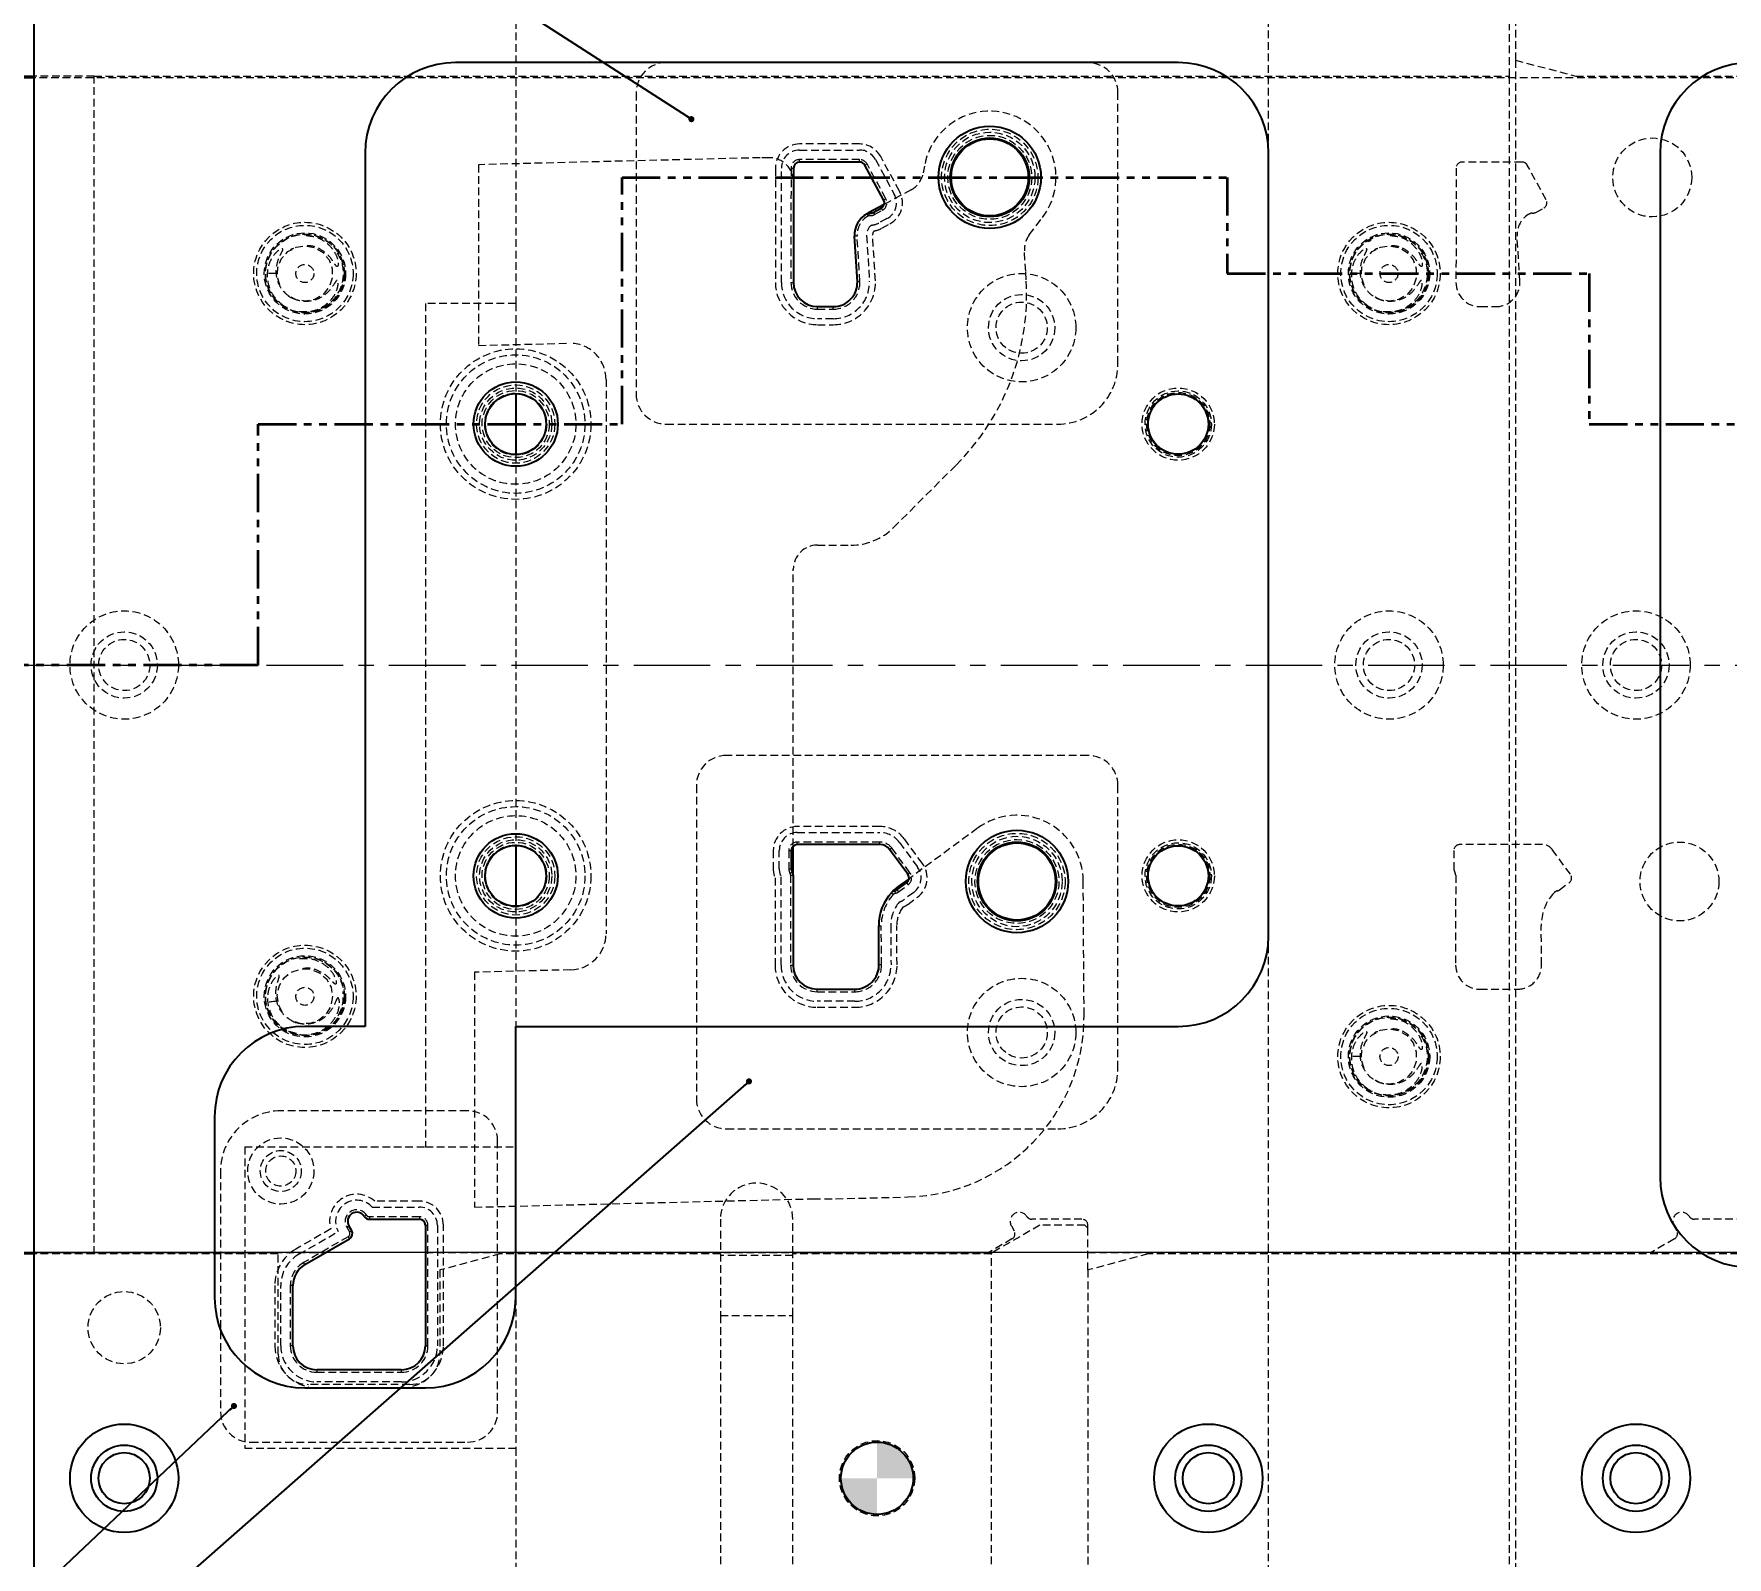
# Model space of a CAD drawing. Header units: millimetres. Extents: x 4 to 907, y 5 to 1495.
# Drawn here: x 150 to 431.1, y 676.1 to 929 of the extents above; entities that cross this region are included whole.
import ezdxf

# ---------------------------------------------------------------- set-up
doc = ezdxf.new("R2010")
doc.units = ezdxf.units.MM
for name, pattern in [('CENTERX2', [20.32, 12.7, -2.54, 2.54, -2.54]), ('HIDDEN', [1.905, 1.27, -0.635]), ('PHANTOM', [12.7, 6.35, -1.27, 1.27, -1.27, 1.27, -1.27])]:
    doc.linetypes.add(name, pattern=pattern)
doc.styles.add('SLDTEXTSTYLE0', font='TXT', dxfattribs={"width": 0.75})
doc.dimstyles.new('SLDDIMSTYLE0', dxfattribs={"dimtxt": 3.5, "dimasz": 3.302, "dimexe": 0, "dimexo": 0.0625, "dimgap": 0.875, "dimtad": 1, "dimrnd": 1e-09, "dimzin": 12, "dimdsep": 46, "dimtxsty": 'SLDTEXTSTYLE0', "dimsah": 1, "dimcen": 0.09, "dimadec": 0, "dimazin": 3, "dimtfac": 1, "dimtofl": 0, "dimtmove": 0, "dimatfit": 3, "dimfxl": 1, "dimfrac": 2, "dimtolj": 1, "dimtzin": 12, "dimarcsym": 0})
doc.dimstyles.new('SLDDIMSTYLE1', dxfattribs={"dimtxt": 0.18, "dimasz": 1.016, "dimexe": 0, "dimexo": 0.0625, "dimgap": 0, "dimtad": 0, "dimtih": 1, "dimtoh": 1, "dimdec": 0, "dimrnd": 1e-09, "dimzin": 0, "dimdsep": 46, "dimtxsty": 'Standard', "dimblk1": 'DOT', "dimblk2": 'DOT', "dimsah": 1, "dimcen": 0.09, "dimadec": 0, "dimazin": 0, "dimtfac": 1.016, "dimtdec": 0, "dimtofl": 0, "dimtmove": 0, "dimatfit": 3, "dimldrblk": 'DOT', "dimfxl": 1, "dimfrac": 2, "dimtolj": 1, "dimtzin": 0, "dimarcsym": 0})

# ---------------------------------------------------------------- blocks, each defined once
blk = doc.blocks.new('_D_1')
at = {"color": 7, "linetype": 'Continuous', "lineweight": 18}
for p, q in [((99.65, 921.71), (99.65, 726.71)), ((653.96, 726.71), (98.65, 726.71))]:
    blk.add_line(p, q, dxfattribs=at)
for points in [[(99.65, 921.71), (99.14, 918.41), (100.16, 918.41)], [(99.65, 726.71), (100.16, 730.01), (99.14, 730.01)]]:
    blk.add_solid(points, dxfattribs=at)
at = {"color": 7, "linetype": 'Continuous', "lineweight": 18, "insert": (95.14, 811.37), "char_height": 3.5, "attachment_point": 1, "rotation": 90, "style": 'SLDTEXTSTYLE0'}
blk.add_mtext('195', dxfattribs=at)
blk = doc.blocks.new('_Dot')
at = {"color": 0, "linetype": 'ByBlock', "lineweight": -2}
blk.add_line((-0.5, 0), (-1, 0), dxfattribs=at)
at = {"color": 0, "linetype": 'ByBlock', "const_width": 0.5}
blk.add_lwpolyline([(-0.25, 0, 1), (0.25, 0, 1)], format="xyb", close=True, dxfattribs=at)
blk = doc.blocks.new('SW_DOWELSYMBOL_3')
at = {"linetype": 'Continuous', "lineweight": 0}
h = blk.add_hatch(color=0, dxfattribs=at)
edge = h.paths.add_edge_path(flags=0)
edge.add_arc((0, 0), 6, 0, 90)
edge.add_line((0, 6), (0, 0))
edge.add_line((0, 0), (6, 0))
h = blk.add_hatch(color=0, dxfattribs=at)
edge = h.paths.add_edge_path(flags=0)
edge.add_arc((0, 0), 6, 180, 270)
edge.add_line((0, -6), (0, 0))
edge.add_line((0, 0), (-6, 0))
at = {"color": 0, "linetype": 'Continuous', "lineweight": 0}
blk.add_circle((0, 0), 6, dxfattribs=at)

msp = doc.modelspace()

# ---------------------------------------------------------------- linework, layer by layer
at = {"color": 7, "linetype": 'HIDDEN', "lineweight": 18}
for p, q in [((229.958, 1089.21), (229.958, 884.21)), ((354.958, 909.21), (354.958, 1089.21)), ((394.958, 921.96), (394.958, 979.21)), ((395.958, 979.21), (395.958, 924.64)), ((395.958, 924.64), (405.958, 921.96)), ((395.958, 924.64), (395.958, 669.21)), ((159.958, 921.96), (149.958, 921.96)), ((677.958, 921.71), (149.958, 921.71)), ((159.958, 726.46), (159.958, 921.96)), ((159.958, 921.96), (394.958, 921.96)), ((394.958, 669.21), (394.958, 921.96)), ((405.958, 921.96), (672.958, 921.96)), ((249.958, 919.21), (249.958, 869.21)), ((329.958, 874.21), (329.958, 919.21)), ((270.555, 908.428), (223.799, 907.27)), ((272.067, 908.427), (270.555, 908.428)), ((287.042, 910.71), (277.087, 910.71)), ((277.087, 909.71), (287.042, 909.71)), ((277.087, 907.71), (277.087, 908.129)), ((287.042, 908.129), (277.087, 908.129)), ((287.042, 907.71), (287.042, 908.129)), ((289.679, 908.142), (292.807, 902.381)), ((293.686, 902.858), (290.558, 908.619)), ((223.799, 907.27), (223.783, 877.263)), ((273.087, 906.712), (273.077, 887.713)), ((274.077, 887.713), (274.087, 906.712)), ((275.669, 906.711), (275.658, 887.712)), ((275.669, 906.711), (276.087, 906.711)), ((287.921, 907.187), (288.289, 907.387)), ((291.418, 901.627), (288.289, 907.387)), ((297.83, 907.046), (297.637, 905.935)), ((386.087, 906.711), (386.077, 887.712)), ((397.042, 907.71), (387.087, 907.71)), ((401.049, 901.427), (397.921, 907.187)), ((295.605, 903.104), (291.132, 900.675)), ((289.53, 898.987), (290.848, 899.703)), ((290.648, 900.071), (290.848, 899.703)), ((291.049, 901.427), (291.418, 901.627)), ((399.33, 899.355), (400.648, 900.071)), ((288.508, 898.773), (288.308, 899.141)), ((288.508, 898.773), (288.62, 898.834)), ((289.33, 899.355), (289.53, 898.987)), ((291.602, 898.313), (290.284, 897.597)), ((290.761, 896.719), (292.079, 897.434)), ((315.231, 895.618), (317.429, 898.513)), ((398.308, 899.141), (398.559, 899.278)), ((286.642, 895.407), (286.224, 895.382)), ((287.104, 887.856), (286.642, 895.407)), ((288.22, 895.504), (288.684, 887.932)), ((289.683, 887.982), (289.218, 895.565)), ((371.566, 894.545), (372.021, 894.802)), ((396.686, 887.836), (396.224, 895.382)), ((192.55, 893.1), (192.765, 893.226)), ((314.635, 889.547), (314.425, 892.953)), ((372.55, 893.1), (372.765, 893.226)), ((190.206, 889.21), (188.709, 889.21)), ((314.721, 888.14), (314.635, 889.547)), ((370.206, 889.21), (368.709, 889.21)), ((275.658, 887.712), (276.077, 887.712)), ((229.958, 884.21), (214.958, 884.21)), ((214.958, 884.21), (214.958, 744.21)), ((229.958, 884.21), (229.958, 869.26)), ((280.075, 883.291), (280.075, 883.71)), ((280.075, 883.291), (282.686, 883.289)), ((282.686, 883.289), (282.686, 883.708)), ((390.075, 883.71), (392.686, 883.708)), ((282.685, 881.708), (280.074, 881.71)), ((280.074, 880.71), (282.684, 880.708)), ((223.783, 877.263), (238.809, 877.635)), ((244.958, 871.637), (244.958, 779.61)), ((254.958, 864.21), (319.958, 864.21)), ((229.958, 859.16), (229.958, 794.26)), ((292.69, 847.032), (303.065, 857.397)), ((280.054, 844.11), (285.617, 844.107)), ((276.027, 794.127), (276.052, 840.112)), ((324.958, 809.21), (264.958, 809.21)), ((259.958, 804.21), (259.958, 752.21)), ((329.958, 757.21), (329.958, 804.21)), ((290.437, 797.403), (276.717, 797.403)), ((276.717, 796.403), (290.437, 796.403)), ((306.659, 797.13), (295.268, 788.736)), ((272.717, 793.403), (272.717, 790.403)), ((273.717, 790.403), (273.717, 793.403)), ((275.298, 793.403), (275.717, 793.403)), ((275.298, 793.403), (275.298, 790.403)), ((276.717, 794.403), (276.717, 794.822)), ((290.437, 794.822), (276.717, 794.822)), ((290.437, 794.403), (290.437, 794.822)), ((292.047, 793.589), (292.384, 793.838)), ((295.42, 789.718), (292.384, 793.838)), ((293.657, 794.776), (296.693, 790.656)), ((297.498, 791.249), (294.462, 795.369)), ((385.717, 793.403), (385.717, 790.403)), ((400.437, 794.403), (386.717, 794.403)), ((405.083, 789.47), (402.047, 793.589)), ((275.298, 790.403), (275.717, 790.403)), ((273.025, 788.864), (273.017, 774.407)), ((274.017, 774.406), (274.025, 789.079)), ((275.516, 789.646), (275.871, 789.87)), ((275.606, 789.336), (275.598, 774.405)), ((275.606, 789.336), (276.025, 789.336)), ((293.509, 786.548), (295.119, 787.734)), ((294.871, 788.071), (295.119, 787.734)), ((295.083, 789.47), (295.42, 789.718)), ((324.327, 766.083), (324.184, 788.345)), ((386.025, 789.336), (386.017, 774.405)), ((403.261, 786.885), (404.871, 788.071)), ((292.358, 786.414), (292.665, 786.13)), ((292.88, 786.713), (292.969, 786.303)), ((293.261, 786.885), (293.509, 786.548)), ((296.057, 786.461), (294.447, 785.275)), ((295.04, 784.47), (296.65, 785.656)), ((229.958, 784.16), (229.958, 764.21)), ((290.231, 780.931), (290.65, 780.934)), ((290.692, 774.428), (290.65, 780.934)), ((292.231, 780.944), (292.273, 774.438)), ((293.273, 774.445), (293.231, 780.95)), ((354.958, 559.21), (354.958, 779.21)), ((400.273, 774.425), (400.231, 780.931)), ((223.128, 773.216), (223.107, 734.21)), ((239.106, 773.612), (223.128, 773.216)), ((275.598, 774.405), (276.017, 774.405)), ((290.692, 774.428), (290.273, 774.425)), ((290.273, 774.425), (290.275, 774.094)), ((191.945, 772.653), (192.144, 772.819)), ((280.014, 769.984), (280.015, 770.403)), ((286.271, 769.981), (286.271, 770.399)), ((390.015, 770.403), (396.271, 770.399)), ((280.014, 769.984), (286.271, 769.981)), ((286.27, 768.399), (280.014, 768.403)), ((280.013, 767.403), (286.269, 767.399)), ((192.267, 763.419), (193.527, 763.061)), ((372.55, 763.1), (372.765, 763.226)), ((370.206, 759.21), (368.709, 759.21)), ((221.958, 750.21), (190.958, 750.21)), ((226.958, 700.21), (226.958, 745.21)), ((264.958, 747.21), (319.958, 747.21)), ((184.958, 744.21), (184.958, 694.21)), ((184.958, 744.21), (214.958, 744.21)), ((214.958, 744.21), (229.958, 744.21)), ((180.958, 740.21), (180.958, 700.21)), ((206.151, 734.21), (213.958, 734.21)), ((213.958, 735.21), (206.562, 735.21)), ((223.107, 734.21), (279.319, 735.602)), ((279.319, 735.602), (283.069, 735.6)), ((283.069, 735.6), (295.076, 735.9)), ((201.896, 730.901), (202.258, 731.11)), ((205.173, 732.896), (204.82, 732.67)), ((205.662, 732.629), (205.662, 732.21)), ((213.958, 732.629), (205.662, 732.629)), ((213.958, 732.629), (213.958, 732.21)), ((214.958, 731.21), (215.376, 731.21)), ((215.376, 711.21), (215.376, 731.21)), ((216.958, 731.21), (216.958, 711.21)), ((217.958, 711.21), (217.958, 731.21)), ((263.958, 732.21), (263.958, 726.46)), ((275.958, 726.46), (275.958, 732.21)), ((316.958, 731.21), (308.958, 726.591)), ((312.258, 731.11), (312.724, 730.304)), ((323.958, 732.21), (315.662, 732.21)), ((324.458, 731.21), (316.958, 731.21)), ((324.958, 730.71), (324.458, 731.21)), ((324.958, 730.71), (324.958, 731.21)), ((422.258, 731.11), (422.724, 730.304)), ((433.958, 732.21), (425.662, 732.21)), ((199.238, 730.6), (193.458, 727.263)), ((193.958, 726.397), (200.493, 730.17)), ((202.149, 729.3), (194.748, 725.028)), ((201.896, 730.901), (202.361, 730.094)), ((202.149, 729.3), (202.358, 728.938)), ((202.361, 730.094), (202.724, 730.304)), ((312.358, 728.938), (308.5, 726.71)), ((324.958, 723.781), (324.958, 730.71)), ((422.358, 728.938), (418.5, 726.71)), ((149.958, 726.71), (198.5, 726.71)), ((159.958, 726.46), (149.958, 726.46)), ((190.539, 726.46), (159.958, 726.46)), ((190.539, 709.791), (190.539, 726.46)), ((214.958, 726.71), (308.5, 726.71)), ((227.376, 726.46), (217.376, 723.781)), ((263.958, 726.46), (227.376, 726.46)), ((263.958, 726.46), (263.958, 716.21)), ((275.958, 726.21), (263.958, 726.21)), ((275.958, 716.21), (275.958, 726.46)), ((308.958, 726.46), (275.958, 726.46)), ((308.958, 726.591), (308.958, 726.46)), ((308.958, 669.21), (308.958, 726.46)), ((324.958, 726.71), (418.5, 726.71)), ((334.958, 726.46), (324.958, 723.781)), ((672.958, 726.46), (334.958, 726.46)), ((194.958, 724.665), (194.748, 725.028)), ((217.376, 723.781), (217.376, 709.791)), ((324.958, 723.781), (324.958, 669.21)), ((189.958, 721.201), (189.958, 711.21)), ((190.958, 711.21), (190.958, 721.201)), ((192.958, 721.201), (192.539, 721.201)), ((192.539, 721.201), (192.539, 711.21)), ((229.958, 719.21), (229.958, 694.21)), ((263.958, 716.21), (275.958, 716.21)), ((263.958, 716.21), (263.958, 669.21)), ((275.958, 669.21), (275.958, 716.21)), ((192.958, 711.21), (192.539, 711.21)), ((214.958, 711.21), (215.376, 711.21)), ((196.958, 707.21), (196.958, 706.791)), ((196.958, 706.791), (210.958, 706.791)), ((210.958, 707.21), (210.958, 706.791)), ((212.376, 704.791), (195.539, 704.791)), ((210.958, 705.21), (196.958, 705.21)), ((185.958, 695.21), (221.958, 695.21)), ((184.958, 694.21), (229.958, 694.21)), ((229.958, 694.21), (229.958, 647.665))]:
    msp.add_line(p, q, dxfattribs=at)
at = {"color": 7, "linetype": 'Continuous', "lineweight": 25}
for p, q in [((149.958, 979.21), (149.958, 669.21)), ((339.958, 924.21), (219.958, 924.21)), ((64.958, 921.96), (149.958, 921.96)), ((149.958, 921.71), (84.958, 921.71)), ((204.958, 909.21), (204.958, 764.21)), ((354.958, 779.21), (354.958, 909.21)), ((419.958, 909.21), (419.958, 739.21)), ((276.087, 906.711), (276.077, 887.712)), ((287.042, 907.71), (277.087, 907.71)), ((291.049, 901.427), (287.921, 907.187)), ((291.132, 900.675), (288.559, 899.278)), ((289.33, 899.355), (290.648, 900.071)), ((288.308, 899.141), (288.559, 899.278)), ((286.686, 887.836), (286.224, 895.382)), ((280.075, 883.71), (282.686, 883.708)), ((229.958, 869.26), (229.958, 859.16)), ((229.958, 794.26), (229.958, 784.16)), ((275.717, 793.403), (275.717, 790.403)), ((276.025, 789.336), (276.027, 794.127)), ((290.437, 794.403), (276.717, 794.403)), ((295.083, 789.47), (292.047, 793.589)), ((276.025, 789.336), (276.017, 774.405)), ((293.261, 786.885), (294.871, 788.071)), ((295.268, 788.736), (293.485, 787.423)), ((290.273, 774.425), (290.231, 780.931)), ((280.015, 770.403), (286.271, 770.399)), ((204.958, 764.21), (194.958, 764.21)), ((229.958, 764.21), (339.958, 764.21)), ((229.958, 719.21), (229.958, 764.21)), ((179.958, 749.21), (179.958, 719.21)), ((202.724, 730.304), (202.258, 731.11)), ((205.662, 732.21), (213.958, 732.21)), ((214.958, 731.21), (214.958, 711.21)), ((194.958, 724.665), (202.358, 728.938)), ((84.958, 726.71), (149.958, 726.71)), ((149.958, 726.46), (84.958, 726.46)), ((192.958, 711.21), (192.958, 721.201)), ((210.958, 707.21), (196.958, 707.21)), ((194.958, 704.21), (214.958, 704.21))]:
    msp.add_line(p, q, dxfattribs=at)
at = {"color": 7, "linetype": 'PHANTOM', "lineweight": 35}
for p, q in [((247.617, 864.21), (247.617, 905.164)), ((247.617, 905.164), (348.106, 905.164)), ((348.106, 905.164), (348.106, 889.21)), ((348.106, 889.21), (408.196, 889.21)), ((408.196, 889.21), (408.196, 864.21)), ((187.187, 824.21), (187.187, 864.21)), ((187.187, 864.21), (247.617, 864.21)), ((408.196, 864.21), (587.019, 864.21)), ((187.187, 824.21), (31.199, 824.21))]:
    msp.add_line(p, q, dxfattribs=at)
at = {"color": 7, "linetype": 'CENTERX2', "lineweight": 18}
msp.add_line((147.958, 824.21), (711.958, 824.21), dxfattribs=at)
at = {"color": 7, "linetype": 'HIDDEN', "lineweight": 18, "flags": 128}
for points in [[(190.818, 887.245), (190.391, 888.655), (190.47, 890.22), (191.076, 891.679), (192.132, 892.84), (193.522, 893.58), (195.079, 893.809), (196.618, 893.5), (197.971, 892.686), (198.963, 891.473), (199.492, 889.982), (199.488, 888.416), (198.951, 886.927), (197.953, 885.719), (196.595, 884.911), (195.053, 884.611), (193.497, 884.848), (192.697, 885.276), (192.697, 885.276)], [(370.818, 887.245), (370.391, 888.655), (370.47, 890.22), (371.076, 891.679), (372.132, 892.84), (373.522, 893.58), (375.079, 893.809), (376.618, 893.5), (377.971, 892.686), (378.963, 891.473), (379.492, 889.982), (379.488, 888.416), (378.951, 886.927), (377.953, 885.719), (376.595, 884.911), (375.053, 884.611), (373.497, 884.848), (372.697, 885.276), (372.697, 885.276)], [(287.104, 887.856), (286.823, 887.842), (286.686, 887.836)], [(191.196, 766.593), (190.544, 767.914), (190.365, 769.47), (190.724, 771.009), (191.575, 772.328), (192.825, 773.286), (194.324, 773.766), (195.892, 773.714), (197.361, 773.133), (198.537, 772.099), (199.305, 770.715), (199.557, 769.169), (199.271, 767.613), (198.485, 766.257), (197.278, 765.238), (195.806, 764.689), (194.232, 764.668), (193.372, 764.959), (193.372, 764.959)], [(190.27, 768.431), (190.128, 768.408), (189.95, 768.378), (189.748, 768.344), (189.532, 768.308), (189.316, 768.273), (189.113, 768.239), (188.936, 768.209), (188.794, 768.186)], [(370.818, 757.245), (370.391, 758.655), (370.47, 760.22), (371.076, 761.679), (372.132, 762.84), (373.522, 763.58), (375.079, 763.809), (376.618, 763.5), (377.971, 762.686), (378.963, 761.473), (379.492, 759.982), (379.488, 758.416), (378.951, 756.927), (377.953, 755.719), (376.595, 754.911), (375.053, 754.611), (373.497, 754.848), (372.697, 755.276), (372.697, 755.276)]]:
    msp.add_lwpolyline(points, dxfattribs=at)
at = {"color": 7, "linetype": 'Continuous', "lineweight": 25, "flags": 128}
msp.add_lwpolyline([(293.485, 787.423), (292.761, 786.821), (292.358, 786.414)], dxfattribs=at)
at = {"color": 7, "linetype": 'Continuous', "lineweight": 25}
for centre, radius in [((308.668, 905.164), 8.5), ((308.668, 905.164), 6.55), ((308.668, 905.164), 6.4), ((229.958, 864.21), 7), ((229.958, 864.21), 5.05), ((339.958, 864.21), 5), ((229.958, 789.21), 7), ((313.184, 788.275), 8.5), ((229.958, 789.21), 5.05), ((313.184, 788.275), 6.55), ((313.184, 788.275), 6.4), ((339.958, 789.21), 5), ((164.958, 689.21), 9), ((344.958, 689.21), 9), ((415.958, 689.21), 9), ((164.958, 689.21), 5.5), ((289.958, 689.21), 6), ((344.958, 689.21), 5.5), ((415.958, 689.21), 5.5), ((164.958, 689.21), 4.25), ((344.958, 689.21), 4.25), ((415.958, 689.21), 4.25)]:
    msp.add_circle(centre, radius, dxfattribs=at)
at = {"color": 7, "linetype": 'HIDDEN', "lineweight": 18}
for centre, radius in [((308.668, 905.164), 8), ((308.668, 905.164), 7.5), ((308.668, 905.164), 6.969), ((418.668, 905.164), 6.55), ((194.958, 889.21), 8.5), ((194.958, 889.21), 8), ((374.958, 889.21), 8.5), ((374.958, 889.21), 8), ((194.958, 889.21), 6.75), ((194.958, 889.21), 6.55), ((194.958, 889.21), 6.5), ((374.958, 889.21), 6.75), ((374.958, 889.21), 6.55), ((374.958, 889.21), 6.5), ((194.958, 889.21), 1.5), ((313.958, 880.21), 9), ((374.958, 889.21), 1.5), ((313.958, 880.21), 5.5), ((313.958, 880.21), 4.25), ((229.958, 864.21), 12.5), ((229.958, 864.21), 11.5), ((229.958, 864.21), 10), ((229.958, 864.21), 6.5), ((229.958, 864.21), 6), ((229.958, 864.21), 5.569), ((229.958, 864.21), 5.15), ((339.958, 864.21), 6), ((339.958, 864.21), 5.5), ((339.958, 864.21), 5.25), ((339.958, 864.21), 5.05), ((164.958, 824.21), 9), ((374.958, 824.21), 9), ((415.958, 824.21), 9), ((164.958, 824.21), 5.5), ((374.958, 824.21), 5.5), ((415.958, 824.21), 5.5), ((164.958, 824.21), 4.25), ((374.958, 824.21), 4.25), ((415.958, 824.21), 4.25), ((229.958, 789.21), 12.5), ((229.958, 789.21), 11.5), ((229.958, 789.21), 10), ((229.958, 789.21), 6.5), ((313.184, 788.275), 8), ((313.184, 788.275), 7.5), ((229.958, 789.21), 6), ((229.958, 789.21), 5.569), ((229.958, 789.21), 5.15), ((313.184, 788.275), 6.969), ((339.958, 789.21), 6), ((339.958, 789.21), 5.5), ((339.958, 789.21), 5.25), ((339.958, 789.21), 5.05), ((423.184, 788.275), 6.55), ((194.958, 769.21), 8.5), ((194.958, 769.21), 8), ((194.958, 769.21), 6.75), ((194.958, 769.21), 6.55), ((194.958, 769.21), 6.5), ((194.958, 769.21), 1.5), ((313.958, 763.21), 9), ((313.958, 763.21), 5.5), ((374.958, 759.21), 8.5), ((313.958, 763.21), 4.25), ((374.958, 759.21), 8), ((374.958, 759.21), 6.75), ((374.958, 759.21), 6.55), ((374.958, 759.21), 6.5), ((374.958, 759.21), 1.5), ((190.958, 740.21), 5.5), ((190.958, 740.21), 3.4), ((190.958, 740.21), 2.5), ((164.958, 714.21), 6), ((289.958, 689.21), 6.25)]:
    msp.add_circle(centre, radius, dxfattribs=at)
at = {"color": 7, "linetype": 'Continuous', "lineweight": 25}
for centre, radius, start, end in [((219.958, 909.21), 15, 90, 180), ((339.958, 909.21), 15, 0, 90), ((434.958, 909.21), 15, 90, 180), ((277.087, 906.71), 1, 90, 179.96943), ((287.042, 906.71), 1, 28.50302, 90), ((290.171, 900.95), 1, 298.50302, 28.50302), ((290.217, 895.626), 4, 118.50302, 183.50302), ((288.852, 900.234), 1, 252.93002, 298.50302), ((280.077, 887.71), 4, 179.96943, 269.96943), ((282.688, 887.708), 4, 269.96943, 1.82875), ((276.717, 793.403), 1, 90, 180), ((290.437, 792.403), 2, 36.3847, 90), ((276.717, 790.403), 1, 180, 212.21895), ((275.025, 789.336), 1, 359.96943, 32.21895), ((294.278, 788.876), 1, 306.3847, 36.3847), ((298.231, 780.983), 8, 137.23575, 180.36878), ((293.092, 785.736), 1, 102.24911, 137.23575), ((292.667, 787.69), 1, 282.24911, 306.3847), ((339.958, 779.21), 15, 270, 0), ((280.017, 774.403), 4, 179.96943, 269.96943), ((286.273, 774.399), 4, 269.96943, 0.36878), ((194.958, 749.21), 15, 90, 180), ((434.958, 739.21), 15, 180, 270), ((203.558, 731.86), 1.5, 32.68364, 210), ((205.662, 733.21), 1, 212.68364, 270), ((213.958, 731.21), 1, 0, 90), ((201.858, 729.804), 1, 300, 30), ((196.958, 721.201), 4, 120, 180), ((194.958, 719.21), 15, 180, 270), ((214.958, 719.21), 15, 270, 0), ((196.958, 711.21), 4, 180, 270), ((210.958, 711.21), 4, 270, 0)]:
    msp.add_arc(centre, radius, start, end, dxfattribs=at)
at = {"color": 7, "linetype": 'HIDDEN', "lineweight": 18}
for centre, radius, start, end in [((254.958, 919.21), 5, 90, 180), ((324.958, 919.21), 5, 0, 90), ((308.668, 905.164), 11, 322.7916, 170.15119), ((272.086, 904.427), 4, 359.96943, 90.27075), ((277.087, 906.71), 4, 90, 179.96943), ((277.087, 906.71), 3, 90, 179.96943), ((277.087, 906.71), 1.419, 90, 179.96943), ((287.042, 906.71), 4, 28.50302, 90), ((287.042, 906.71), 3, 28.50302, 90), ((287.042, 906.71), 1.419, 28.50302, 90), ((293.696, 906.619), 4, 298.50302, 350.15119), ((387.087, 906.71), 1, 90, 179.96943), ((397.042, 906.71), 1, 28.50302, 90), ((290.171, 900.95), 4, 298.50302, 28.50302), ((290.171, 900.95), 1.419, 298.50302, 28.50302), ((290.171, 900.95), 3, 298.50302, 28.50302), ((400.171, 900.95), 1, 298.50302, 28.50302), ((290.217, 895.626), 3.581, 118.50302, 183.50302), ((290.217, 895.626), 2, 126.2431, 183.50302), ((288.852, 900.234), 1.419, 260.55527, 298.50302), ((288.852, 900.234), 3, 273.47132, 298.50302), ((400.217, 895.626), 4, 118.50302, 183.50302), ((398.852, 900.234), 1, 252.93002, 298.50302), ((290.217, 895.626), 1, 139.16134, 183.50302), ((288.852, 900.234), 4, 278.73586, 298.50302), ((318.417, 893.199), 4, 142.7916, 183.53693), ((280.077, 887.71), 7, 179.96943, 269.96943), ((280.077, 887.71), 6, 179.96943, 269.96943), ((280.077, 887.71), 4.419, 179.96943, 269.96943), ((282.688, 887.708), 7, 269.96943, 2.23741), ((282.688, 887.708), 6, 269.96943, 2.136), ((282.688, 887.708), 4.419, 269.96943, 1.91009), ((274.796, 885.696), 40, 314.96943, 3.50302), ((390.077, 887.71), 4, 179.96943, 269.96943), ((392.688, 887.708), 4, 269.96943, 1.82875), ((238.958, 871.637), 6, 0, 91.41839), ((319.958, 874.21), 10, 270, 0), ((254.958, 869.21), 5, 180, 270), ((285.622, 854.107), 10, 269.96943, 314.96943), ((280.052, 840.11), 4, 89.96943, 179.96943), ((264.958, 804.21), 5, 90, 180), ((324.958, 804.21), 5, 0, 90), ((313.184, 788.275), 11, 0.36878, 126.3847), ((276.717, 793.403), 4, 90, 180), ((276.717, 793.403), 3, 90, 180), ((290.437, 792.403), 5, 36.3847, 90), ((290.437, 792.403), 4, 36.3847, 90), ((276.717, 793.403), 1.419, 90, 180), ((290.437, 792.403), 2.419, 36.3847, 90), ((386.717, 793.403), 1, 90, 180), ((400.437, 792.403), 2, 36.3847, 90), ((276.717, 790.403), 4, 180, 202.62067), ((276.717, 790.403), 3, 180, 206.18286), ((276.717, 790.403), 1.419, 180, 212.21895), ((294.278, 788.876), 3, 306.3847, 36.3847), ((294.278, 788.876), 4, 306.3847, 36.3847), ((386.717, 790.403), 1, 180, 212.21895), ((275.025, 789.336), 0.581, 359.96943, 32.21895), ((294.278, 788.876), 1.419, 306.3847, 36.3847), ((385.025, 789.336), 1, 359.96943, 32.21895), ((404.278, 788.876), 1, 306.3847, 36.3847), ((298.231, 780.983), 7.581, 137.23575, 180.36878), ((298.231, 780.983), 6, 139.81054, 180.36878), ((293.092, 785.736), 0.581, 102.24911, 137.23575), ((292.667, 787.69), 1.419, 282.24911, 306.3847), ((292.667, 787.69), 3, 289.0648, 306.3847), ((292.667, 787.69), 4, 293.45414, 306.3847), ((408.231, 780.983), 8, 137.23575, 180.36878), ((403.092, 785.736), 1, 102.24911, 137.23575), ((402.667, 787.69), 1, 282.24911, 306.3847), ((298.231, 780.983), 5, 142.58619, 180.36878), ((238.958, 779.61), 6, 271.41839, 0), ((280.017, 774.403), 7, 179.96943, 269.96943), ((280.017, 774.403), 6, 179.96943, 269.96943), ((280.017, 774.403), 4.419, 179.96943, 269.96943), ((286.273, 774.399), 7, 269.96943, 0.36878), ((286.273, 774.399), 6, 269.96943, 0.36878), ((286.273, 774.399), 4.419, 269.96943, 0.36878), ((390.017, 774.403), 4, 179.96943, 269.96943), ((396.273, 774.399), 4, 269.96943, 0.36878), ((294.328, 765.89), 30, 271.42957, 0.36878), ((319.958, 757.21), 10, 270, 0), ((264.958, 752.21), 5, 180, 270), ((190.958, 740.21), 10, 90, 180), ((221.958, 745.21), 5, 0, 90), ((269.958, 732.21), 6, 0, 180), ((203.558, 731.86), 4.5, 48.1114, 196.26178), ((203.558, 731.86), 3.5, 42.17742, 208.87549), ((203.558, 731.86), 1.919, 32.68364, 210), ((213.958, 731.21), 4, 0, 90), ((213.958, 731.21), 3, 0, 90), ((205.662, 733.21), 0.581, 212.68364, 270), ((213.958, 731.21), 1.419, 0, 90), ((313.558, 731.86), 1.5, 32.68364, 210), ((315.662, 733.21), 1, 212.68364, 270), ((323.958, 731.21), 1, 0, 90), ((423.558, 731.86), 1.5, 32.68364, 210), ((425.662, 733.21), 1, 212.68364, 270), ((201.858, 729.804), 0.581, 300, 30), ((311.858, 729.804), 1, 300, 30), ((421.858, 729.804), 1, 300, 30), ((196.958, 721.201), 7, 120, 180), ((196.958, 721.201), 6, 120, 180), ((196.958, 721.201), 4.419, 120, 180), ((196.958, 711.21), 7, 180, 270), ((195.539, 709.791), 5, 180, 270), ((196.958, 711.21), 6, 180, 270), ((196.958, 711.21), 4.419, 180, 270), ((210.958, 711.21), 4.419, 270, 0), ((210.958, 711.21), 6, 270, 0), ((210.958, 711.21), 7, 270, 0), ((212.376, 709.791), 5, 270, 0), ((185.958, 700.21), 5, 180, 270), ((221.958, 700.21), 5, 270, 0)]:
    msp.add_arc(centre, radius, start, end, dxfattribs=at)
for points, knots in [([(288.559, 899.278), (288.566, 899.215), (288.581, 899.083), (288.603, 898.936), (288.617, 898.851), (288.62, 898.834)], [0, 0, 0, 0, 0.4190251, 0.8838049, 1, 1, 1, 1]), ([(195.164, 895.512), (195.72, 895.458), (196.958, 895.337), (198.641, 894.35), (199.844, 892.983), (200.38, 891.719), (200.491, 890.921), (200.469, 890.543), (200.401, 890.407), (200.368, 890.374), (200.339, 890.36), (200.304, 890.359), (200.26, 890.374), (200.154, 890.454), (200.032, 890.628), (199.728, 891.092), (199.102, 892.048), (197.82, 893.171), (196.345, 893.831), (195.477, 893.785), (195.255, 893.773)], [0, 0, 0, 0, 0.1134843, 0.252739, 0.3868222, 0.4813318, 0.5283522, 0.5519565, 0.5568326, 0.5590818, 0.5613522, 0.5633182, 0.5659171, 0.5708124, 0.5900425, 0.6090134, 0.6849295, 0.8226842, 0.9547655, 1, 1, 1, 1]), ([(375.164, 895.512), (375.72, 895.458), (376.958, 895.337), (378.641, 894.35), (379.844, 892.983), (380.38, 891.719), (380.491, 890.921), (380.469, 890.543), (380.401, 890.407), (380.368, 890.374), (380.339, 890.36), (380.304, 890.359), (380.26, 890.374), (380.154, 890.454), (380.032, 890.628), (379.728, 891.092), (379.102, 892.048), (377.82, 893.171), (376.345, 893.831), (375.477, 893.785), (375.255, 893.773)], [0, 0, 0, 0, 0.11348312, 0.25273946, 0.38682176, 0.48133128, 0.52835175, 0.55195607, 0.55683213, 0.55908139, 0.56135312, 0.56331765, 0.56591749, 0.57081274, 0.59004321, 0.6090135, 0.6849298, 0.82268393, 0.95476502, 1, 1, 1, 1]), ([(200.336, 888.058), (200.324, 888.059), (200.298, 888.061), (200.24, 888.036), (200.086, 887.893), (199.658, 887.189), (198.83, 886.03), (197.262, 884.936), (195.472, 884.478), (193.719, 884.67), (192.194, 885.413), (191.021, 886.607), (190.299, 888.125), (190.11, 889.826), (190.413, 891.274), (190.855, 892.246), (191.131, 892.759), (191.265, 893.037), (191.311, 893.188), (191.306, 893.26), (191.294, 893.293), (191.273, 893.315), (191.241, 893.331), (191.177, 893.34), (190.998, 893.302), (190.519, 893.04), (189.739, 892.288), (188.975, 890.947), (188.613, 889.185), (188.818, 887.296), (189.651, 885.453), (190.861, 884.267), (191.73, 883.612), (192.101, 883.499), (192.146, 883.486)], [0, 0, 0, 0, 0.00111354, 0.0025292, 0.00606645, 0.02154705, 0.08307126, 0.14532514, 0.20521423, 0.26101416, 0.31535726, 0.36897749, 0.42269923, 0.47772604, 0.53447599, 0.56592502, 0.5825933, 0.59177491, 0.59639301, 0.59778545, 0.59879375, 0.5998105, 0.60069402, 0.6022292, 0.60607243, 0.61841541, 0.65541365, 0.71113096, 0.76775684, 0.82962845, 0.89535899, 0.96193536, 0.99542876, 1, 1, 1, 1]), ([(193.088, 893.349), (192.923, 893.311), (192.721, 893.265), (192.572, 893.131), (192.545, 893.107)], [0, 0, 0, 0, 0.8214259, 1, 1, 1, 1]), ([(193.971, 882.909), (194.664, 882.858), (196.089, 882.752), (198.16, 883.532), (199.886, 884.928), (201.044, 886.848), (201.474, 889.026), (201.201, 891.209), (200.451, 892.41), (200.092, 892.987)], [0, 0, 0, 0, 0.1375403, 0.2824356, 0.4288381, 0.5739576, 0.7200283, 0.8656013, 1, 1, 1, 1]), ([(380.336, 888.058), (380.324, 888.059), (380.298, 888.061), (380.24, 888.036), (380.086, 887.893), (379.658, 887.189), (378.829, 886.03), (377.262, 884.936), (375.472, 884.478), (373.72, 884.67), (372.194, 885.413), (371.021, 886.607), (370.3, 888.125), (370.11, 889.826), (370.413, 891.274), (370.855, 892.246), (371.131, 892.759), (371.265, 893.037), (371.311, 893.188), (371.306, 893.26), (371.294, 893.293), (371.273, 893.315), (371.241, 893.331), (371.177, 893.34), (370.998, 893.302), (370.519, 893.04), (369.739, 892.288), (368.975, 890.947), (368.613, 889.185), (368.818, 887.296), (369.651, 885.453), (370.861, 884.267), (371.73, 883.612), (372.101, 883.499), (372.146, 883.486)], [0, 0, 0, 0, 0.0011135, 0.0025292, 0.0060664, 0.0215472, 0.0830713, 0.1453252, 0.2052138, 0.2610134, 0.3153567, 0.3689772, 0.4226988, 0.4777256, 0.5344757, 0.5659247, 0.5825927, 0.5917744, 0.5963925, 0.597785, 0.5987935, 0.5998098, 0.6006933, 0.6022294, 0.6060719, 0.6184154, 0.6554132, 0.7111306, 0.7677564, 0.8296279, 0.8953584, 0.9619347, 0.9954285, 1, 1, 1, 1]), ([(373.088, 893.349), (372.923, 893.311), (372.721, 893.265), (372.572, 893.131), (372.545, 893.107)], [0, 0, 0, 0, 0.821416, 1, 1, 1, 1]), ([(373.971, 882.909), (374.664, 882.858), (376.089, 882.752), (378.16, 883.532), (379.886, 884.928), (381.044, 886.848), (381.474, 889.026), (381.2, 891.209), (380.451, 892.41), (380.092, 892.987)], [0, 0, 0, 0, 0.1375417, 0.2824364, 0.4288392, 0.5739579, 0.7200288, 0.8656018, 1, 1, 1, 1]), ([(193.304, 884.951), (193.235, 884.967), (192.653, 885.103), (191.998, 885.557), (191.617, 886.099), (191.539, 886.21)], [0, 0, 0, 0, 0.0967269, 0.8150184, 1, 1, 1, 1]), ([(194.017, 882.904), (194.698, 882.877), (196.067, 882.823), (197.997, 883.612), (199.517, 884.936), (200.232, 886.244), (200.433, 887.1), (200.472, 887.405), (200.48, 887.619), (200.471, 887.769), (200.452, 887.885), (200.426, 887.968), (200.392, 888.023), (200.364, 888.05), (200.343, 888.056), (200.336, 888.058)], [0, 0, 0, 0, 0.216315, 0.4342776, 0.6477642, 0.8521274, 0.8973099, 0.9286291, 0.9504864, 0.9658124, 0.9766274, 0.9882619, 0.9928864, 0.9975597, 1, 1, 1, 1]), ([(374.017, 882.904), (374.698, 882.877), (376.067, 882.823), (377.997, 883.612), (379.517, 884.936), (380.232, 886.244), (380.433, 887.1), (380.472, 887.405), (380.48, 887.619), (380.471, 887.769), (380.452, 887.885), (380.426, 887.968), (380.392, 888.023), (380.364, 888.05), (380.343, 888.056), (380.336, 888.058)], [0, 0, 0, 0, 0.2163173, 0.4342791, 0.6477645, 0.8521276, 0.8973101, 0.9286295, 0.9504868, 0.9658129, 0.9766278, 0.9882623, 0.9928859, 0.9975604, 1, 1, 1, 1]), ([(191.709, 883.716), (191.733, 883.691), (191.776, 883.648), (191.834, 883.632), (191.859, 883.625)], [0, 0, 0, 0, 0.5748861, 1, 1, 1, 1]), ([(371.709, 883.716), (371.733, 883.691), (371.776, 883.648), (371.834, 883.632), (371.859, 883.625)], [0, 0, 0, 0, 0.5749672, 1, 1, 1, 1]), ([(373.304, 884.951), (373.234, 884.965), (372.999, 885.011), (372.814, 885.169), (372.684, 885.279)], [0, 0, 0, 0, 0.29987278, 1, 1, 1, 1]), ([(194.128, 775.461), (194.686, 775.499), (195.927, 775.583), (197.749, 774.884), (199.16, 773.733), (199.896, 772.575), (200.136, 771.805), (200.176, 771.429), (200.131, 771.283), (200.104, 771.246), (200.077, 771.227), (200.044, 771.22), (199.997, 771.228), (199.88, 771.289), (199.731, 771.441), (199.355, 771.849), (198.581, 772.689), (197.132, 773.587), (195.569, 773.996), (194.72, 773.808), (194.503, 773.76)], [0, 0, 0, 0, 0.1134825, 0.2527385, 0.386822, 0.481331, 0.5283515, 0.5519559, 0.5568329, 0.5590817, 0.5613531, 0.563318, 0.5659175, 0.570813, 0.5900431, 0.6090139, 0.6849296, 0.8226833, 0.954765, 1, 1, 1, 1]), ([(290.275, 774.094), (290.264, 773.926), (290.245, 773.62), (290.138, 773.333), (290.09, 773.204)], [0, 0, 0, 0, 0.5482264, 1, 1, 1, 1]), ([(200.452, 768.956), (200.44, 768.955), (200.414, 768.952), (200.361, 768.918), (200.233, 768.752), (199.926, 767.987), (199.299, 766.708), (197.932, 765.372), (196.241, 764.627), (194.481, 764.528), (192.854, 765.011), (191.501, 765.997), (190.54, 767.376), (190.075, 769.023), (190.136, 770.501), (190.412, 771.532), (190.601, 772.084), (190.688, 772.38), (190.708, 772.536), (190.692, 772.607), (190.674, 772.637), (190.65, 772.656), (190.616, 772.666), (190.551, 772.664), (190.381, 772.598), (189.951, 772.26), (189.305, 771.391), (188.771, 769.943), (188.702, 768.144), (189.219, 766.32), (190.29, 764.669), (191.376, 763.963), (191.896, 763.624)], [0, 0, 0, 0, 0.0011643, 0.0026457, 0.0063459, 0.0225394, 0.0868968, 0.152017, 0.2146639, 0.2730333, 0.329879, 0.3859685, 0.442164, 0.499725, 0.5590883, 0.5919855, 0.6094211, 0.6190256, 0.6238562, 0.6253127, 0.6263678, 0.6274308, 0.6283549, 0.6299615, 0.6339816, 0.6468927, 0.6855948, 0.7438779, 0.803111, 0.8678316, 0.9365891, 1, 1, 1, 1]), ([(192.251, 763.428), (192.493, 763.319), (193.363, 762.928), (195.035, 762.717), (197.086, 763.115), (198.874, 764.178), (200.155, 765.744), (200.647, 767.149), (200.705, 768.026), (200.694, 768.334), (200.666, 768.546), (200.632, 768.692), (200.594, 768.804), (200.556, 768.881), (200.513, 768.93), (200.481, 768.952), (200.459, 768.955), (200.452, 768.956)], [0, 0, 0, 0, 0.0647537, 0.2330089, 0.4012781, 0.5677978, 0.7308969, 0.8870277, 0.9215464, 0.9454736, 0.9621721, 0.9738811, 0.9821434, 0.9910326, 0.994565, 0.9981352, 1, 1, 1, 1]), ([(200.461, 765.983), (200.771, 766.609), (201.4, 767.879), (201.33, 769.296), (201.294, 770.014)], [0, 0, 0, 0, 0.4926794, 1, 1, 1, 1]), ([(194.025, 764.738), (193.954, 764.742), (193.357, 764.781), (192.637, 765.121), (192.172, 765.593), (192.077, 765.69)], [0, 0, 0, 0, 0.0967196, 0.8150229, 1, 1, 1, 1]), ([(375.164, 765.512), (375.72, 765.458), (376.958, 765.337), (378.641, 764.35), (379.844, 762.983), (380.38, 761.719), (380.491, 760.921), (380.469, 760.543), (380.401, 760.407), (380.368, 760.374), (380.339, 760.36), (380.304, 760.359), (380.26, 760.374), (380.154, 760.454), (380.032, 760.628), (379.728, 761.092), (379.102, 762.048), (377.82, 763.171), (376.345, 763.831), (375.477, 763.785), (375.255, 763.773)], [0, 0, 0, 0, 0.1134831, 0.2527395, 0.3868214, 0.4813314, 0.5283514, 0.5519559, 0.5568322, 0.5590815, 0.5613531, 0.5633176, 0.5659174, 0.5708128, 0.5900433, 0.6090133, 0.6849298, 0.8226838, 0.954765, 1, 1, 1, 1]), ([(192.653, 763.257), (192.683, 763.24), (193.33, 762.858), (194.111, 762.836), (194.856, 762.816)], [0, 0, 0, 0, 0.0455011, 1, 1, 1, 1]), ([(380.336, 758.058), (380.324, 758.059), (380.298, 758.061), (380.24, 758.036), (380.086, 757.893), (379.658, 757.189), (378.829, 756.03), (377.262, 754.936), (375.472, 754.478), (373.72, 754.67), (372.194, 755.413), (371.021, 756.607), (370.3, 758.125), (370.11, 759.826), (370.413, 761.274), (370.855, 762.246), (371.131, 762.759), (371.265, 763.037), (371.311, 763.188), (371.306, 763.26), (371.294, 763.293), (371.273, 763.315), (371.241, 763.331), (371.177, 763.34), (370.998, 763.302), (370.519, 763.04), (369.739, 762.288), (368.975, 760.947), (368.613, 759.185), (368.818, 757.296), (369.651, 755.453), (370.861, 754.267), (371.73, 753.612), (372.101, 753.499), (372.146, 753.486)], [0, 0, 0, 0, 0.0011135, 0.0025292, 0.0060665, 0.0215472, 0.0830714, 0.1453252, 0.2052138, 0.2610134, 0.3153567, 0.3689772, 0.4226988, 0.4777257, 0.5344757, 0.5659246, 0.5825928, 0.5917744, 0.5963925, 0.5977849, 0.5987936, 0.5998098, 0.6006934, 0.6022295, 0.606072, 0.6184154, 0.6554131, 0.7111306, 0.7677564, 0.8296278, 0.8953585, 0.9619348, 0.9954285, 1, 1, 1, 1]), ([(373.088, 763.349), (372.923, 763.311), (372.721, 763.265), (372.572, 763.131), (372.545, 763.107)], [0, 0, 0, 0, 0.8214164, 1, 1, 1, 1]), ([(373.971, 752.909), (374.664, 752.858), (376.089, 752.752), (378.16, 753.532), (379.886, 754.928), (381.044, 756.848), (381.474, 759.026), (381.2, 761.209), (380.451, 762.41), (380.092, 762.987)], [0, 0, 0, 0, 0.13754167, 0.28243632, 0.428839, 0.57395766, 0.72002858, 0.86560183, 1, 1, 1, 1]), ([(374.017, 752.904), (374.698, 752.877), (376.067, 752.823), (377.997, 753.612), (379.517, 754.936), (380.232, 756.244), (380.433, 757.1), (380.472, 757.405), (380.48, 757.619), (380.471, 757.769), (380.452, 757.885), (380.426, 757.968), (380.392, 758.023), (380.364, 758.049), (380.343, 758.056), (380.336, 758.058)], [0, 0, 0, 0, 0.2163173, 0.4342793, 0.6477642, 0.852128, 0.8973101, 0.9286292, 0.9504868, 0.9658129, 0.9766279, 0.988262, 0.9928859, 0.9975601, 1, 1, 1, 1]), ([(371.709, 753.716), (371.733, 753.691), (371.776, 753.648), (371.834, 753.632), (371.859, 753.625)], [0, 0, 0, 0, 0.5749672, 1, 1, 1, 1]), ([(373.304, 754.951), (373.234, 754.965), (372.999, 755.011), (372.814, 755.169), (372.684, 755.279)], [0, 0, 0, 0, 0.2998736, 1, 1, 1, 1])]:
    msp.add_open_spline(points, degree=3, knots=knots, dxfattribs=at)

# ---------------------------------------------------------------- block references
at = {"color": 7, "linetype": 'Continuous', "lineweight": 0}
msp.add_blockref('SW_DOWELSYMBOL_3', (289.958, 689.21), dxfattribs=at)

# ---------------------------------------------------------------- dimensions: what is measured, and where the dimension line sits
at = {"color": 7, "linetype": 'Continuous', "lineweight": 18}
dim = msp.add_linear_dim(base=(99.649, 726.71), p1=(84.958, 921.71), p2=(654.958, 726.71), angle=90, dimstyle='SLDDIMSTYLE0', dxfattribs=at)
dim.commit()
dim.dimension.update_dxf_attribs({"geometry": '_D_1', "text_midpoint": (99.649, 815.254), "dimtype": 160})

# ---------------------------------------------------------------- leaders
at = {"color": 7, "linetype": 'Continuous', "lineweight": 0}
for points in [[(259.131, 914.834), (124.2, 1001.777)], [(268.688, 755.087), (123.758, 627.68)], [(183.185, 701.203), (123.641, 645.006)]]:
    msp.add_leader(points, dimstyle='SLDDIMSTYLE1', dxfattribs=at)

doc.saveas('drawing.dxf')
